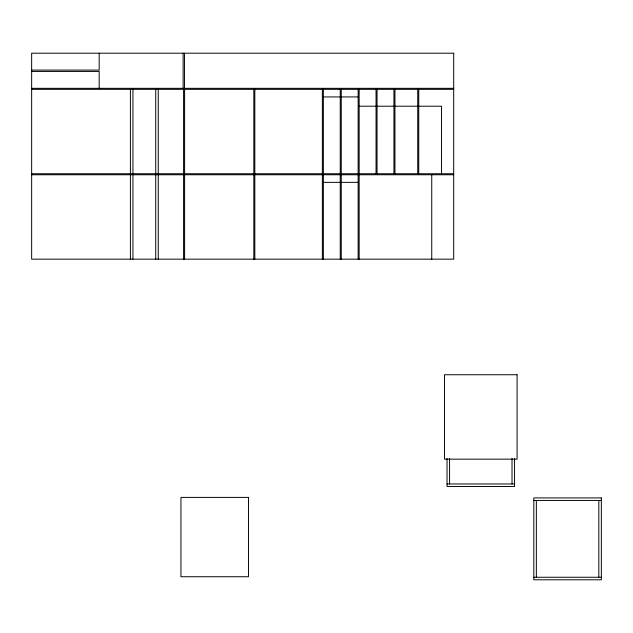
<?xml version="1.0" encoding="UTF-8"?>
<svg xmlns="http://www.w3.org/2000/svg" width="633" height="633" viewBox="0 0 633 633"><rect width="100%" height="100%" fill="white"/><g stroke="black" fill="none" stroke-linecap="round" stroke-linejoin="round"><path stroke-width="0.95" d="M31.65 70.089L99.175 70.089L99.175 53.204M31.65 71.434L99.175 71.434L99.175 88.319M31.65 88.319L453.695 88.319M31.65 89.332L453.695 89.332M323.368 96.928L340.245 96.928M341.258 96.928L358.143 96.928M359.156 106.209L376.042 106.209M377.054 106.209L393.932 106.209M394.945 106.209L417.733 106.209M418.745 106.209L441.541 106.209L441.541 173.743M31.65 173.743L453.695 173.743M31.65 174.755L453.695 174.755M323.368 182.351L340.245 182.351M341.258 182.351L358.143 182.351M447.033 483.976L514.558 483.976M533.825 500.45L601.35 500.45M533.825 577.264L601.35 577.264M598.818 500.45L598.818 577.264M536.357 500.45L536.357 577.264M514.558 458.371L514.558 486.508L447.033 486.508L447.033 458.371M512.026 458.371L512.026 483.976M449.565 458.371L449.565 483.976M431.746 174.755L431.746 259.158M418.745 89.332L418.745 173.743M417.733 89.332L417.733 173.743M394.945 89.332L394.945 173.743M393.932 89.332L393.932 173.743M377.054 89.332L377.054 173.743M376.042 89.332L376.042 173.743M359.156 89.332L359.156 173.743M359.156 174.755L359.156 259.158M358.143 89.332L358.143 173.743M358.143 174.755L358.143 259.158M341.258 89.332L341.258 173.743M341.258 174.755L341.258 259.158M340.245 89.332L340.245 173.743M340.245 174.755L340.245 259.158M323.368 89.332L323.368 173.743M323.368 174.755L323.368 259.158M322.355 89.332L322.355 173.743M322.355 174.755L322.355 259.158M254.83 89.332L254.83 173.743M254.83 174.755L254.83 259.158M253.817 89.332L253.817 173.743M253.817 174.755L253.817 259.158M184.599 89.332L184.599 173.743M184.599 174.755L184.599 259.158M184.48 53.204L184.48 88.319M183.586 89.332L183.586 173.743M183.586 174.755L183.586 259.158M183.135 53.204L183.135 88.319M158.266 89.332L158.266 173.743M158.266 174.755L158.266 259.158M155.734 89.332L155.734 173.743M155.734 174.755L155.734 259.158M132.938 89.332L132.938 173.743M132.938 174.755L132.938 259.158M130.406 89.332L130.406 173.743M130.406 174.755L130.406 259.158M453.695 53.204L31.65 53.204L31.65 259.158L453.695 259.158L453.695 53.204M517.09 374.744L444.493 374.744L444.493 459.154L517.09 459.154L517.09 374.744M248.476 497.396L180.951 497.396L180.951 576.742L248.476 576.742L248.476 497.396M601.35 497.918L533.825 497.918L533.825 579.796L601.35 579.796L601.35 497.918"/></g></svg>
